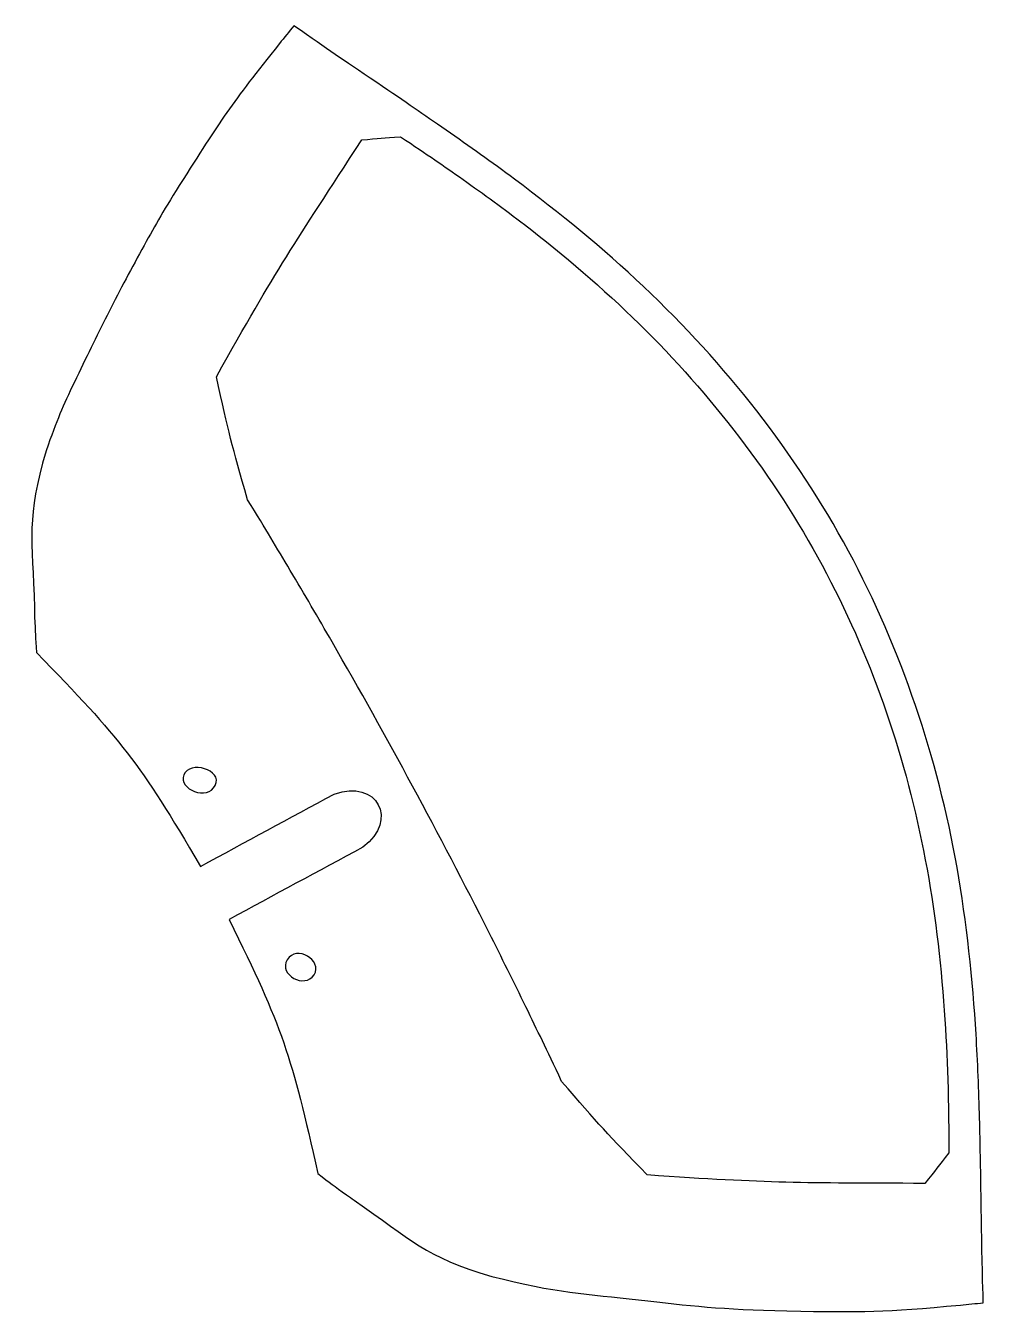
# Model space of a CAD drawing. Header units: millimetres. Extents: x 711 to 839, y -87 to 84.
import ezdxf

# ---------------------------------------------------------------- set-up
doc = ezdxf.new("R2010")
doc.units = ezdxf.units.MM

msp = doc.modelspace()

# ---------------------------------------------------------------- linework, layer by layer
at = {"color": 7, "linetype": 'Continuous', "lineweight": 25}
for points in [[(747.13, 84.25), (746.49, 83.46), (745.85, 82.67), (745.21, 81.88)], [(758.15, 76.68), (753.24, 80.02), (752, 80.84), (747.13, 84.25)], [(745.21, 81.88), (738.8, 73.87), (737.4, 71.69), (731.89, 63.03)], [(736.82, 37.58), (744.84, 51.91), (747.19, 55.3), (756.14, 69.07)], [(756.14, 69.07), (758.43, 69.26), (759, 69.31), (761.29, 69.5)], [(740.97, 21.24), (738.89, 28.44), (738.44, 30.27), (736.82, 37.58)], [(714.2, 27.72), (711.49, 18.76), (712.41, 16.23), (712.64, 6.88)], [(712.64, 6.88), (712.65, 6.47), (712.66, 6.06), (712.67, 5.65)], [(712.67, 5.65), (712.75, 3.54), (712.78, 3.01), (712.93, 0.9)], [(712.93, 0.9), (724.07, -10.52), (726.65, -13.75), (734.71, -27.51)], [(752.5, -17.91), (758.18, -15.86), (761.13, -21.34), (756.3, -24.96)], [(734.71, -27.51), (740.71, -24.27), (746.57, -21.11), (752.5, -17.91)], [(756.3, -24.96), (750.37, -28.16), (744.44, -31.36), (738.51, -34.56)], [(738.51, -34.56), (745.59, -48.85), (746.87, -52.78), (750.3, -68.35)], [(794.08, -68.53), (788.86, -63.15), (787.58, -61.78), (782.7, -56.09)], [(834.19, -65.6), (832.77, -67.4), (832.42, -67.86), (831, -69.66)], [(750.3, -68.35), (751.98, -69.64), (752.41, -69.95), (754.13, -71.19)], [(831, -69.66), (814.58, -69.59), (810.46, -69.69), (794.08, -68.53)], [(754.13, -71.19), (754.47, -71.42), (754.8, -71.65), (755.14, -71.88)], [(755.14, -71.88), (762.83, -77.21), (764.44, -79.37), (773.42, -82.02)], [(838.75, -85.53), (838.57, -79.59), (838.56, -78.1), (838.47, -72.16)], [(812.65, -86.62), (822.91, -86.77), (825.49, -86.79), (835.71, -85.83)], [(835.71, -85.83), (836.72, -85.73), (837.74, -85.63), (838.75, -85.53)]]:
    msp.add_open_spline(points, degree=3, dxfattribs=at)
for points, knots in [([(838.47, -72.16), (838.39, -67.19), (838.35, -64.56), (838.16, -57.43), (838, -53.4), (837.36, -42.72), (836.55, -34.9), (832.7, -13.18), (827.89, 1.31), (813.76, 27.51), (804.52, 39.25), (788.13, 54.73), (782.58, 59.27), (773.36, 66.15), (770.53, 68.17), (764.2, 72.57), (762.26, 73.89), (758.15, 76.68)], [0, 0, 0, 0, 0.0625, 0.0625, 0.125, 0.125, 0.25, 0.25, 0.5, 0.5, 0.75, 0.75, 0.875, 0.875, 0.9375, 0.9375, 1, 1, 1, 1]), ([(761.29, 69.5), (765.02, 67), (766.92, 65.7), (772.32, 61.89), (775.16, 59.82), (782.96, 53.81), (788.26, 49.28), (802.56, 35.26), (810.94, 24.36), (823.72, 0.68), (828.18, -12.1), (832.12, -32.05), (832.94, -38.57), (833.98, -52.26), (834.11, -56.62), (834.19, -65.6)], [0, 0, 0, 0, 0.0625, 0.0625, 0.125, 0.125, 0.25, 0.25, 0.5, 0.5, 0.75, 0.75, 0.875, 0.875, 1, 1, 1, 1]), ([(731.89, 63.03), (729.57, 59.3), (728.53, 57.42), (725.3, 51.56), (723.7, 48.53), (720.9, 42.96), (719.48, 40.07), (716.43, 33.65), (715.61, 31.89), (714.2, 27.72)], [0, 0, 0, 0, 0.25, 0.25, 0.5, 0.5, 0.75, 0.75, 1, 1, 1, 1]), ([(782.7, -56.09), (780.62, -51.67), (779.56, -49.47), (776.35, -42.88), (774.72, -39.6), (769.77, -29.8), (766.38, -23.31), (759.41, -10.39), (755.85, -4), (750.37, 5.52), (748.52, 8.68), (744.77, 14.99), (743.52, 17.08), (740.97, 21.24)], [0, 0, 0, 0, 0.125, 0.125, 0.25, 0.25, 0.5, 0.5, 0.75, 0.75, 0.875, 0.875, 1, 1, 1, 1]), ([(732.49, -15.34), (733.25, -13.39), (737.69, -14.66), (736.68, -16.74), (735.68, -18.83), (731.73, -17.29), (732.49, -15.34)], [1, 1, 1, 1, 2, 2, 2, 3, 3, 3, 3]), ([(746.24, -39.92), (747.44, -37.89), (751.02, -40), (749.81, -41.92), (748.59, -43.84), (745.04, -41.95), (746.24, -39.92)], [1, 1, 1, 1, 2, 2, 2, 3, 3, 3, 3]), ([(773.42, -82.02), (781.93, -84.24), (786.14, -84.36), (799.72, -85.93), (803.86, -86.4), (812.65, -86.62)], [0, 0, 0, 0, 0.5, 0.5, 1, 1, 1, 1])]:
    msp.add_open_spline(points, degree=3, knots=knots, dxfattribs=at)

doc.saveas('drawing.dxf')
